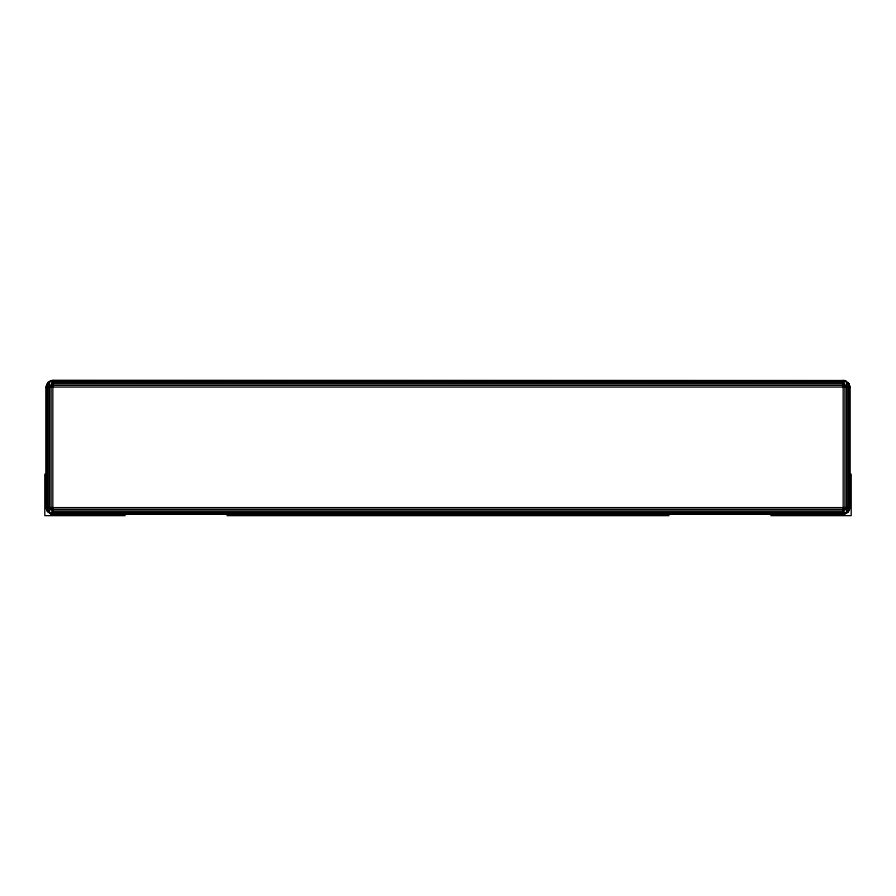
<?xml version="1.0" encoding="UTF-8"?>
<svg xmlns="http://www.w3.org/2000/svg" width="896" height="896" viewBox="0 0 896 896"><rect width="100%" height="100%" fill="white"/><g stroke="black" fill="none" stroke-linecap="round" stroke-linejoin="round"><path stroke-width="1.34" d="M46.144 387.05L48.104 382.312L52.842 380.352L844.894 380.587L848.96 383.701L849.856 387.05L849.856 507.606L847.896 512.344L843.158 514.304L51.106 514.08L47.04 510.955L46.144 507.606L46.144 387.05L849.856 387.05M52.842 382.312L51.106 387.05L51.106 507.606L52.842 512.344L51.106 514.08L844.894 514.08L843.158 512.344L52.842 512.344L49.493 513.408L49.493 381.248L52.842 382.312L843.158 382.312L846.507 381.248L846.507 513.408L843.158 512.344L844.894 507.606L844.894 387.05L843.158 382.312L844.894 380.587L51.106 380.587L52.842 382.312L49.493 387.05M843.158 512.344L846.507 507.606M51.106 514.08L52.842 513.408L843.158 513.408L844.894 514.08M844.894 380.587L843.158 381.248L52.842 381.248L51.106 380.587M46.144 507.606L849.856 507.606M125.171 515.648L44.8 515.648L44.8 474.118M226.979 515.648L669.021 515.648M770.829 515.648L851.2 515.648L851.2 474.118M843.158 382.312L846.507 387.05M49.493 507.606L52.842 512.344M849.632 385.314L849.632 509.342M848.96 383.701L848.96 510.955M847.896 382.312L847.896 512.344M843.158 380.352L843.158 514.304M52.842 380.352L52.842 514.304M48.104 382.312L48.104 512.344M47.04 383.701L47.04 510.955M46.368 385.314L46.368 509.342M52.842 383.701L51.106 387.05L52.842 385.314L843.158 385.314L844.894 387.05L843.158 383.701L52.842 383.701M844.894 507.606L843.158 510.955L52.842 510.955L51.106 507.606L52.842 509.342L843.158 509.342L844.894 507.606"/></g></svg>
